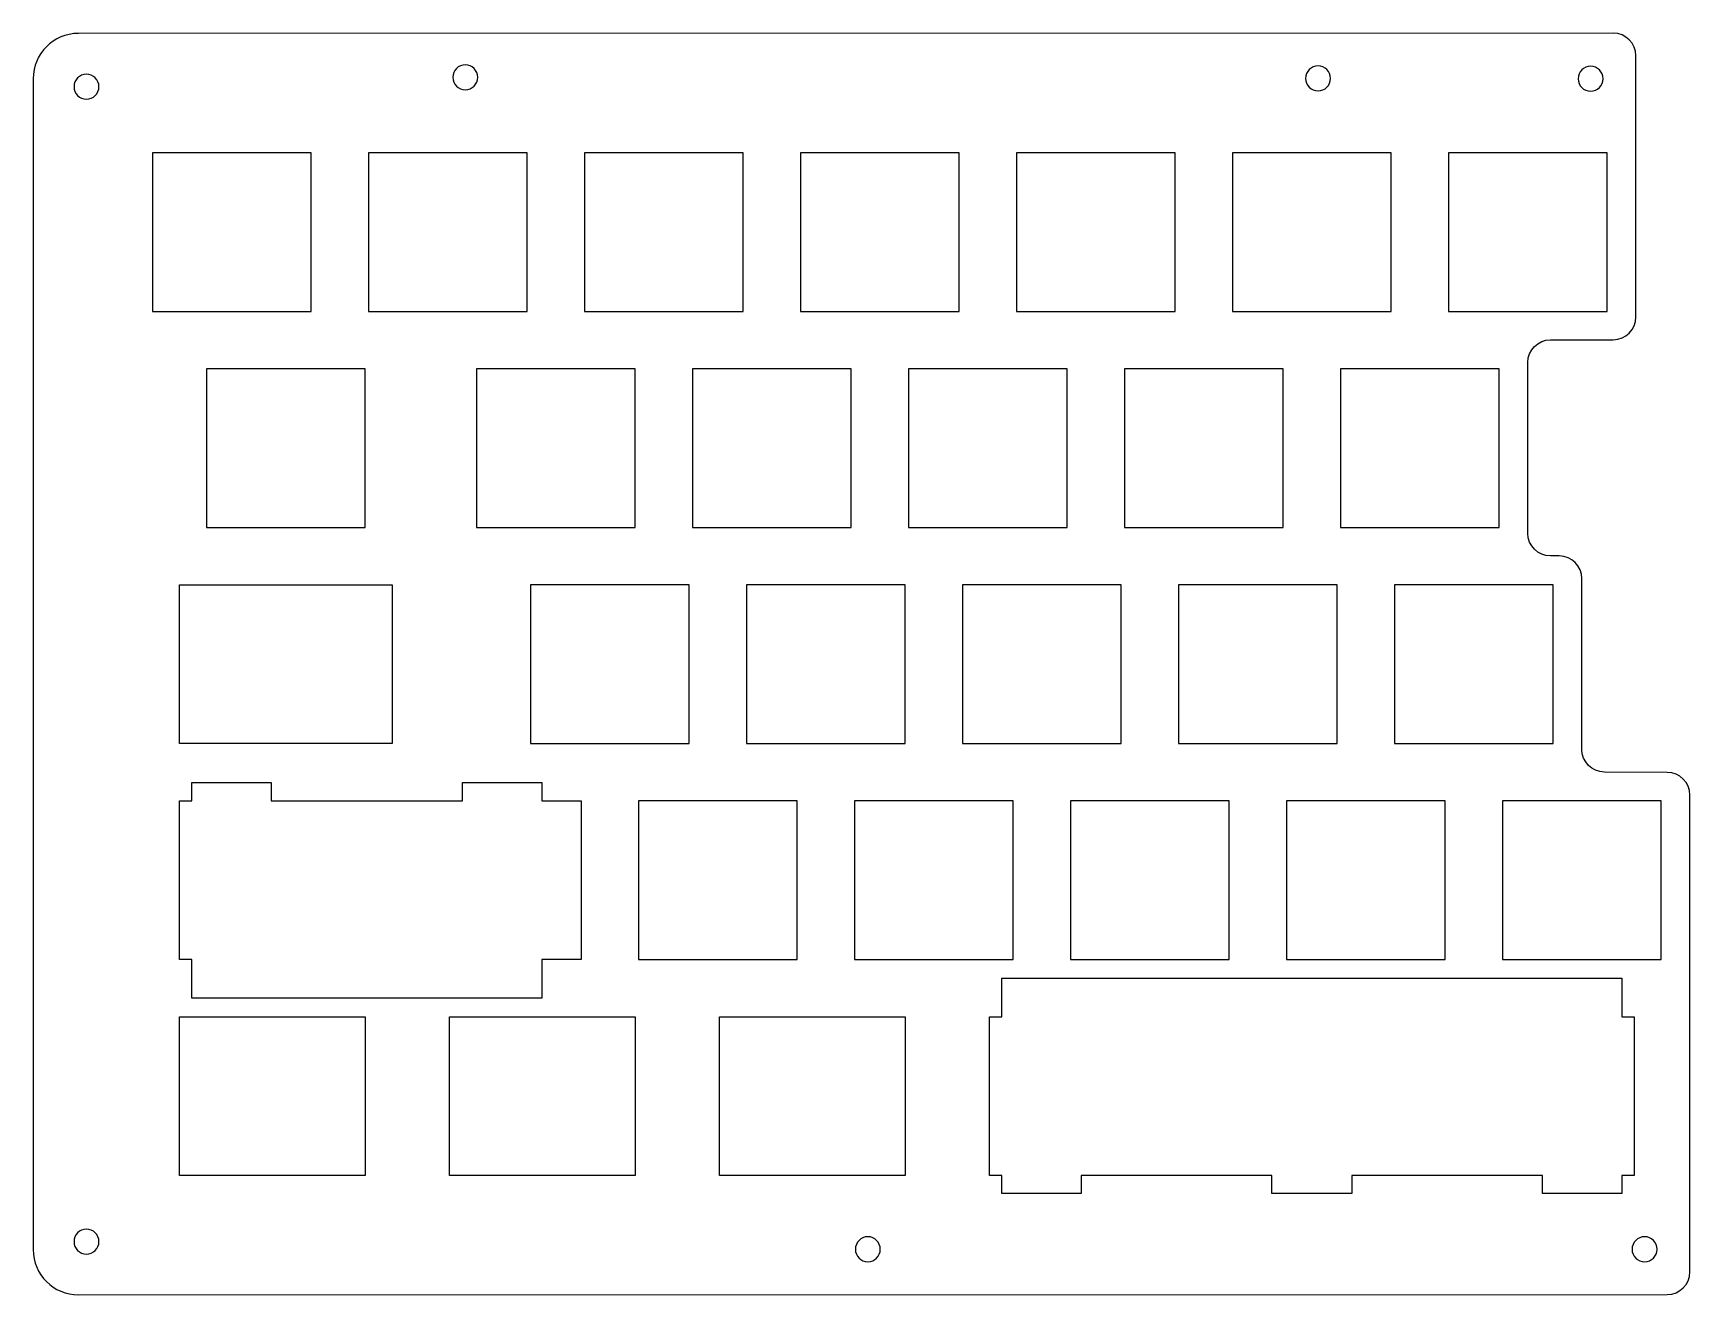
# Model space of a CAD drawing. Header units: inches. Extents: x 77 to 223, y -206 to -94.
import ezdxf

# ---------------------------------------------------------------- set-up
doc = ezdxf.new("R2010")
doc.units = ezdxf.units.IN
doc.header["$MEASUREMENT"] = 0
doc.layers.add('Layer 1', color=7, linetype='Continuous')

msp = doc.modelspace()

# ---------------------------------------------------------------- linework, layer by layer
at = {"layer": 'Layer 1', "color": 178, "lineweight": 25, "true_color": 0x010101}
for points in [[(87.68, -118.95), (101.68, -118.95), (101.68, -104.95), (87.68, -104.95), (87.68, -118.95)], [(106.73, -118.95), (120.73, -118.95), (120.73, -104.95), (106.73, -104.95), (106.73, -118.95)], [(125.78, -118.95), (139.78, -118.95), (139.78, -104.95), (125.78, -104.95), (125.78, -118.95)], [(144.83, -118.95), (158.83, -118.95), (158.83, -104.95), (144.83, -104.95), (144.83, -118.95)], [(163.88, -118.95), (177.88, -118.95), (177.88, -104.95), (163.88, -104.95), (163.88, -118.95)], [(182.93, -118.95), (196.93, -118.95), (196.93, -104.95), (182.93, -104.95), (182.93, -118.95)], [(201.98, -118.95), (215.98, -118.95), (215.98, -104.95), (201.98, -104.95), (201.98, -118.95)], [(92.44, -138), (106.44, -138), (106.44, -124), (92.44, -124), (92.44, -138)], [(116.26, -138), (130.26, -138), (130.26, -124), (116.26, -124), (116.26, -138)], [(135.31, -138), (149.31, -138), (149.31, -124), (135.31, -124), (135.31, -138)], [(154.36, -138), (168.36, -138), (168.36, -124), (154.36, -124), (154.36, -138)], [(173.41, -138), (187.41, -138), (187.41, -124), (173.41, -124), (173.41, -138)], [(192.46, -138), (206.46, -138), (206.46, -124), (192.46, -124), (192.46, -138)], [(121.02, -157.05), (135.02, -157.05), (135.02, -143.05), (121.02, -143.05), (121.02, -157.05)], [(140.07, -157.05), (154.07, -157.05), (154.07, -143.05), (140.07, -143.05), (140.07, -157.05)], [(159.12, -157.05), (173.12, -157.05), (173.12, -143.05), (159.12, -143.05), (159.12, -157.05)], [(178.17, -157.05), (192.17, -157.05), (192.17, -143.05), (178.17, -143.05), (178.17, -157.05)], [(197.22, -157.05), (211.22, -157.05), (211.22, -143.05), (197.22, -143.05), (197.22, -157.05)], [(130.54, -176.1), (144.54, -176.1), (144.54, -162.1), (130.54, -162.1), (130.54, -176.1)], [(149.59, -176.1), (163.59, -176.1), (163.59, -162.1), (149.59, -162.1), (149.59, -176.1)], [(168.64, -176.1), (182.64, -176.1), (182.64, -162.1), (168.64, -162.1), (168.64, -176.1)], [(187.69, -176.1), (201.69, -176.1), (201.69, -162.1), (187.69, -162.1), (187.69, -176.1)], [(206.74, -176.1), (220.74, -176.1), (220.74, -162.1), (206.74, -162.1), (206.74, -176.1)]]:
    msp.add_lwpolyline(points, dxfattribs=at)
at = {"layer": 'Layer 1', "color": 173, "lineweight": 25, "true_color": 0x6d6cb2}
msp.add_open_spline([(218.51, -104.39), (218.51, -104.39), (218.51, -119.44), (218.51, -119.44), (218.51, -120.54), (217.61, -121.44), (216.51, -121.44), (216.51, -121.44), (210.98, -121.45), (210.98, -121.45), (209.87, -121.45), (208.98, -122.35), (208.98, -123.45), (208.98, -123.45), (208.98, -138.51), (208.98, -138.51), (208.98, -139.61), (209.88, -140.51), (210.98, -140.51), (210.98, -140.51), (211.74, -140.51), (211.74, -140.51), (212.85, -140.51), (213.74, -141.4), (213.74, -142.51), (213.74, -142.51), (213.74, -157.57), (213.74, -157.57), (213.74, -158.67), (214.63, -159.56), (215.73, -159.57), (215.73, -159.57), (221.28, -159.6), (221.28, -159.6), (222.38, -159.6), (223.27, -160.5), (223.27, -161.6), (223.27, -161.6), (223.27, -203.65), (223.27, -203.65), (223.27, -204.75), (222.37, -205.65), (221.27, -205.65), (221.27, -205.65), (81.16, -205.68), (81.16, -205.68), (78.95, -205.68), (77.16, -203.89), (77.16, -201.68), (77.16, -201.68), (77.16, -98.43), (77.16, -98.43), (77.16, -96.22), (78.95, -94.43), (81.15, -94.43), (81.15, -94.43), (216.51, -94.41), (216.51, -94.41), (217.61, -94.41), (218.51, -95.3), (218.51, -96.41), (218.51, -96.41), (218.51, -104.39), (218.51, -104.39)], degree=3, knots=[0, 0, 0, 0, 1, 1, 1, 2, 2, 2, 3, 3, 3, 4, 4, 4, 5, 5, 5, 6, 6, 6, 7, 7, 7, 8, 8, 8, 9, 9, 9, 10, 10, 10, 11, 11, 11, 12, 12, 12, 13, 13, 13, 14, 14, 14, 15, 15, 15, 16, 16, 16, 17, 17, 17, 18, 18, 18, 19, 19, 19, 20, 20, 20, 21, 21, 21, 21], dxfattribs=at)
at = {"layer": 'Layer 1', "color": 195, "lineweight": 25, "true_color": 0x794d9e}
for points in [[(116.37, -98.3), (116.37, -98.91), (115.87, -99.4), (115.27, -99.4), (114.66, -99.4), (114.17, -98.91), (114.17, -98.3), (114.17, -97.7), (114.66, -97.2), (115.27, -97.2), (115.87, -97.2), (116.37, -97.7), (116.37, -98.3)], [(191.58, -98.4), (191.58, -99.01), (191.09, -99.5), (190.48, -99.5), (189.87, -99.5), (189.38, -99.01), (189.38, -98.4), (189.38, -97.79), (189.87, -97.3), (190.48, -97.3), (191.09, -97.3), (191.58, -97.79), (191.58, -98.4)], [(215.61, -98.43), (215.61, -99.04), (215.11, -99.53), (214.51, -99.53), (213.9, -99.53), (213.41, -99.04), (213.41, -98.43), (213.41, -97.82), (213.9, -97.33), (214.51, -97.33), (215.11, -97.33), (215.61, -97.82), (215.61, -98.43)], [(82.96, -99.13), (82.96, -99.74), (82.46, -100.23), (81.86, -100.23), (81.25, -100.23), (80.76, -99.74), (80.76, -99.13), (80.76, -98.52), (81.25, -98.03), (81.86, -98.03), (82.46, -98.03), (82.96, -98.52), (82.96, -99.13)], [(82.96, -200.98), (82.96, -201.59), (82.46, -202.08), (81.86, -202.08), (81.25, -202.08), (80.76, -201.59), (80.76, -200.98), (80.76, -200.37), (81.25, -199.88), (81.86, -199.88), (82.46, -199.88), (82.96, -200.37), (82.96, -200.98)], [(151.87, -201.65), (151.87, -202.26), (151.38, -202.75), (150.77, -202.75), (150.16, -202.75), (149.67, -202.26), (149.67, -201.65), (149.67, -201.05), (150.16, -200.55), (150.77, -200.55), (151.38, -200.55), (151.87, -201.05), (151.87, -201.65)], [(220.37, -201.65), (220.37, -202.26), (219.88, -202.75), (219.27, -202.75), (218.66, -202.75), (218.17, -202.26), (218.17, -201.65), (218.17, -201.05), (218.66, -200.55), (219.27, -200.55), (219.88, -200.55), (220.37, -201.05), (220.37, -201.65)]]:
    msp.add_open_spline(points, degree=3, knots=[0, 0, 0, 0, 1, 1, 1, 2, 2, 2, 3, 3, 3, 4, 4, 4, 4], dxfattribs=at)
at = {"layer": 'Layer 1', "color": 178, "lineweight": 25, "true_color": 0x010101}
for points, knots in [([(90.06, -157.05), (96.32, -157.05), (102.57, -157.05), (108.82, -157.05), (108.82, -157.05), (108.82, -143.05), (108.82, -143.05), (102.57, -143.05), (96.32, -143.05), (90.06, -143.05), (90.06, -143.05), (90.06, -157.05), (90.06, -157.05)], [0, 0, 0, 0, 1, 1, 1, 2, 2, 2, 3, 3, 3, 4, 4, 4, 4]), ([(113.59, -162.1), (108.44, -162.1), (103.29, -162.1), (98.15, -162.1), (98.15, -162.1), (98.15, -160.5), (98.15, -160.5), (98.15, -160.5), (91.15, -160.5), (91.15, -160.5), (91.15, -160.5), (91.15, -162.1), (91.15, -162.1), (91.15, -162.1), (90.06, -162.1), (90.06, -162.1), (90.06, -162.1), (90.06, -176.1), (90.06, -176.1), (90.06, -176.1), (91.15, -176.1), (91.15, -176.1), (91.15, -176.1), (91.15, -179.5), (91.15, -179.5), (101.44, -179.5), (111.73, -179.5), (122.02, -179.5), (122.02, -179.5), (122.02, -176.1), (122.02, -176.1), (122.02, -176.1), (125.49, -176.1), (125.49, -176.1), (125.49, -176.1), (125.49, -162.1), (125.49, -162.1), (125.49, -162.1), (122.02, -162.1), (122.02, -162.1), (122.02, -162.1), (122.02, -160.5), (122.02, -160.5), (122.02, -160.5), (115.02, -160.5), (115.02, -160.5), (115.02, -160.5), (115.02, -162.1), (115.02, -162.1), (115.02, -162.1), (113.59, -162.1), (113.59, -162.1)], [0, 0, 0, 0, 1, 1, 1, 2, 2, 2, 3, 3, 3, 4, 4, 4, 5, 5, 5, 6, 6, 6, 7, 7, 7, 8, 8, 8, 9, 9, 9, 10, 10, 10, 11, 11, 11, 12, 12, 12, 13, 13, 13, 14, 14, 14, 15, 15, 15, 16, 16, 16, 17, 17, 17, 17]), ([(161.5, -195.15), (161.5, -195.15), (162.59, -195.15), (162.59, -195.15), (162.59, -195.15), (162.59, -196.75), (162.59, -196.75), (162.59, -196.75), (169.59, -196.75), (169.59, -196.75), (169.59, -196.75), (169.59, -195.15), (169.59, -195.15), (175.19, -195.15), (180.79, -195.15), (186.4, -195.15), (186.4, -195.15), (186.4, -196.75), (186.4, -196.75), (188.75, -196.75), (191.11, -196.75), (193.46, -196.75), (193.46, -196.75), (193.46, -195.15), (193.46, -195.15), (199.07, -195.15), (204.67, -195.15), (210.27, -195.15), (210.27, -195.15), (210.27, -196.75), (210.27, -196.75), (210.27, -196.75), (217.27, -196.75), (217.27, -196.75), (217.27, -196.75), (217.27, -195.15), (217.27, -195.15), (217.27, -195.15), (218.36, -195.15), (218.36, -195.15), (218.36, -195.15), (218.36, -181.15), (218.36, -181.15), (218.36, -181.15), (217.27, -181.15), (217.27, -181.15), (217.27, -181.15), (217.27, -177.75), (217.27, -177.75), (199.05, -177.75), (180.82, -177.75), (162.59, -177.75), (162.59, -177.75), (162.59, -181.15), (162.59, -181.15), (162.59, -181.15), (161.5, -181.15), (161.5, -181.15), (161.5, -181.15), (161.5, -195.15), (161.5, -195.15)], [0, 0, 0, 0, 1, 1, 1, 2, 2, 2, 3, 3, 3, 4, 4, 4, 5, 5, 5, 6, 6, 6, 7, 7, 7, 8, 8, 8, 9, 9, 9, 10, 10, 10, 11, 11, 11, 12, 12, 12, 13, 13, 13, 14, 14, 14, 15, 15, 15, 16, 16, 16, 17, 17, 17, 18, 18, 18, 19, 19, 19, 20, 20, 20, 20]), ([(90.06, -195.15), (95.52, -195.15), (100.98, -195.15), (106.44, -195.15), (106.44, -195.15), (106.44, -181.15), (106.44, -181.15), (100.98, -181.15), (95.52, -181.15), (90.06, -181.15), (90.06, -181.15), (90.06, -195.15), (90.06, -195.15)], [0, 0, 0, 0, 1, 1, 1, 2, 2, 2, 3, 3, 3, 4, 4, 4, 4]), ([(113.87, -195.15), (119.33, -195.15), (124.8, -195.15), (130.26, -195.15), (130.26, -195.15), (130.26, -181.15), (130.26, -181.15), (124.8, -181.15), (119.33, -181.15), (113.87, -181.15), (113.87, -181.15), (113.87, -195.15), (113.87, -195.15)], [0, 0, 0, 0, 1, 1, 1, 2, 2, 2, 3, 3, 3, 4, 4, 4, 4]), ([(137.69, -195.15), (143.15, -195.15), (148.61, -195.15), (154.07, -195.15), (154.07, -195.15), (154.07, -181.15), (154.07, -181.15), (148.61, -181.15), (143.15, -181.15), (137.69, -181.15), (137.69, -181.15), (137.69, -195.15), (137.69, -195.15)], [0, 0, 0, 0, 1, 1, 1, 2, 2, 2, 3, 3, 3, 4, 4, 4, 4])]:
    msp.add_open_spline(points, degree=3, knots=knots, dxfattribs=at)

doc.saveas('drawing.dxf')
